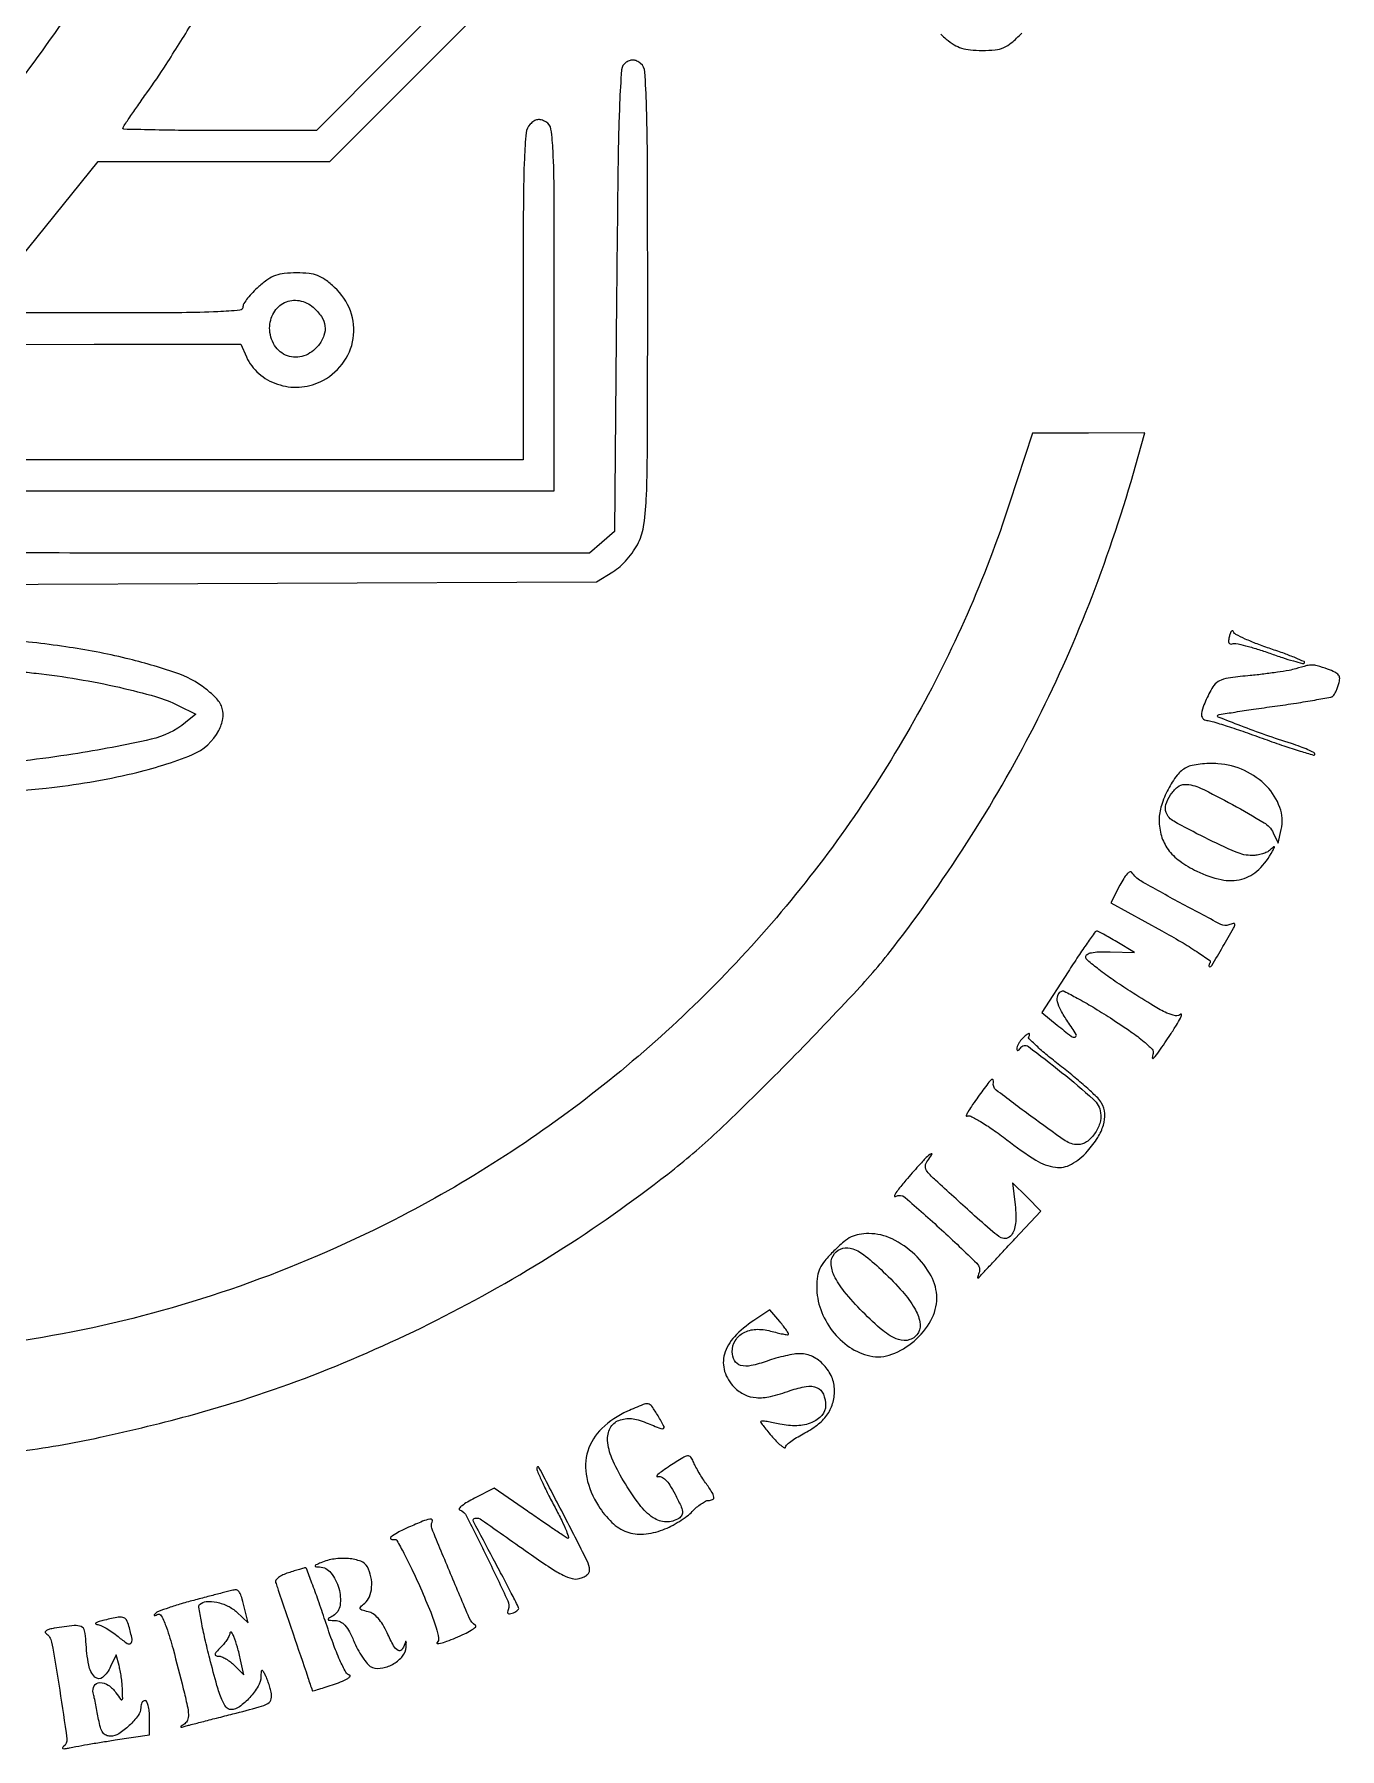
# Model space of a CAD drawing. Extents: x 252 to 1026, y 118 to 897.
# Drawn here: x 684.1 to 977.6, y 121.2 to 506.6 of the extents above; entities that cross this region are included whole.
import ezdxf

# ---------------------------------------------------------------- set-up
doc = ezdxf.new("R2010")
doc.units = 0
doc.header["$MEASUREMENT"] = 0

msp = doc.modelspace()

# ---------------------------------------------------------------- linework, layer by layer
for points in [[(697.490808, 520.108801, -0.032573), (667.167105, 479, -0.0122)], [(781.477936, 519), (764.5, 502), (747.522064, 485), (725.761032, 485, -0.002083), (717.416783, 485.034767, -0.003474), (710.392303, 485.142114, -0.000486), (704.193104, 485.285964, -0.407151), (704, 485.483793, -0.148026), (704.102539, 485.82256, -0.001348), (705.588933, 488.039982, -0.004447), (707.335802, 490.58178, -0.002841), (709.409135, 493.506344, 0.013036), (713.712133, 499.84609, 0.004583), (719.564561, 509.158624, 0.004566)], [(664.5, 436.906877), (697.505889, 436.953438), (730.511777, 437), (731.802242, 434.084638, 0.110595), (734.548634, 430.372851, 0.097277), (738.73859, 427.976371, 0.09465), (743.626976, 427.303121, 0.098111), (748.352447, 428.497006, 0.118338), (753.325781, 432.507627, 0.126693), (755.780912, 438.242068, 0.127096), (755.157352, 444.434774, 0.119511), (751.613215, 449.715651, 0.026019), (749.499318, 451.459589, 0.067991), (747.776546, 452.405203, 0.066978), (745.847961, 452.861778, 0.024681), (743.049481, 453, 0.024861), (740.295582, 452.862985, 0.062609), (738.34117, 452.41674, 0.064751), (736.596676, 451.511078, 0.028097), (734.534796, 449.896408, 0.020576), (733.181448, 448.605783, 0.025538), (732.038346, 447.294301, 0.025262), (731.211149, 446.124097, 0.14215), (731, 445.396408, -0.387455), (730.275675, 444.602007, -0.011434), (725.375362, 444.261629, -0.010114), (717.28258, 444.049117, -0.001506), (700.979254, 444), (670.958507, 444), (684.704193, 461), (698.44988, 478), (724.485972, 478), (750.522064, 478), (767.5, 495), (784.477936, 512)], [(887.927318, 506.661546, 0.024594), (889.130173, 505.54392, 0.038892), (890.876855, 504.292298, 0.05968), (892.570713, 503.5261, 0.052773), (894.545701, 503.125484, 0.023675), (897.194372, 503, 0.024257), (900.149662, 503.143458, 0.078503), (902.045773, 503.635084, 0.073956), (903.758418, 504.704112, 0.019936), (906.117647, 506.882353, 0.020083)], [(667, 382.948947), (738.75, 383.224473), (810.5, 383.5), (814.179048, 385.787709, 0.043753), (815.796181, 387.001211, 0.030091), (817.408039, 388.632445, 0.029665), (818.842921, 390.481466, 0.037467), (819.929048, 392.353433, 0.079654), (821.162047, 396.457296, 0.023877), (821.718915, 402.98129, 0.008709), (821.957917, 414.937432, 0.000642), (822, 447.69328, 0.000771), (821.954273, 477.343007, 0.006787), (821.73581, 490.456983, 0.008438), (821.371052, 498.194538, 0.20638), (820.416177, 500.069567, 0.053052), (819.584347, 500.622581, 0.100256), (818.813583, 500.844944, 0.103017), (818.031346, 500.747222, 0.058306), (817.166177, 500.333482, 0.236901), (816.133987, 498.623261, 0.00929), (815.686883, 491.081534, 0.007051), (815.34098, 478.047505, 0.000714), (815, 447.054342), (814.5, 394.825743), (811.694236, 392.412871), (808.888473, 390), (711.244236, 390, -0.000788), (672.871878, 390.060469, -0.00147)], [(629.891214, 404), (715.445607, 404), (801, 404), (801, 444.964816, 0.000758), (800.96048, 471.050517, 0.010727), (800.731913, 480.384512, 0.025506), (800.256033, 485.278285, 0.237168), (799.069446, 486.962834, 0.051869), (798.05832, 487.375806, 0.109468), (797.217229, 487.431431, 0.108469), (796.426374, 487.126393, 0.050338), (795.569446, 486.426589, 0.174296), (794.662988, 484.502516, 0.013602), (794.27125, 478.745971, 0.009026), (794.048773, 468.943871, 0.00116), (794, 447.928571), (794, 411), (715.877776, 411), (637.755552, 411)], [(680.096059, 187.960422, 0.020532), (698.909343, 191.22128, 0.013724), (720.139946, 196.419628, 0.026954), (748.287077, 205.793186, 0.024352), (776.259245, 218.421156, 0.024131), (803.134325, 233.844681, 0.025193), (828, 251.582735, 0.023414), (838.876871, 261.061582, 0.007393), (854.225268, 276.197593, 0.007331), (869.0784, 291.734068, 0.024656), (878.127124, 302.5, 0.022351), (895.871528, 328.163266, 0.024956), (910.561443, 354.403469, 0.024926), (922.578423, 382.005967, 0.02219), (932.316531, 411.75), (933.780972, 417), (921.140486, 416.977857), (908.5, 416.955713), (903.374776, 401.227857, -0.049656), (881.85506, 352.285121, -0.048207), (850.928525, 308.019002, -0.048031), (811.976493, 270.350476, -0.048532), (766.681539, 240.954036, -0.032719), (732.564954, 225.99313, -0.034088), (697.247483, 215.848782, -0.033926), (660.721271, 210.56254, -0.031772)], [(660.111802, 334.970756, 0.01238), (686.780434, 337.178927, 0.030063), (706.244541, 340.469546, 0.039535), (719.620152, 344.70423, 0.178847), (725.567244, 350.130036, 0.070731), (726.487093, 352.763674, 0.126336), (726.358265, 355.039656, 0.108952), (725.107916, 357.198679, 0.044333), (722.587235, 359.50126, 0.08035), (715.897007, 363.080476, 0.024055), (704.757673, 366.317317, 0.022325), (691.143099, 368.936318, 0.017516), (676.19841, 370.592571)], [(680.423054, 363.418294, 0.000479), (684.5, 362.965842, -0.01423), (693.870393, 361.664204, -0.013909), (703.223624, 359.823633, -0.014048), (711.354159, 357.745721, -0.047443), (716.454913, 355.748983), (720.409826, 353.750275), (718.10552, 351.884361, -0.115697), (710.344792, 348.132736, -0.0163), (692.764032, 344.800409, -0.017486), (670.957392, 342.176404, -0.012779)]]:
    msp.add_lwpolyline(points, format="xyb")
for points in [[(746.80232, 445.25, -0.065876), (748.634452, 443.187364, -0.11615), (749.44036, 441.068549, -0.122397), (749.196842, 438.89134, -0.078045), (747.944937, 436.657128, -0.141762), (744.703649, 434.330235, -0.173361), (740.994919, 434.338856, -0.170903), (738.094693, 436.704225, -0.137887), (737, 440.598284, -0.130066), (737.909388, 444.035003, -0.153783), (740.363407, 446.313191, -0.156199), (743.648608, 446.75335, -0.13487)], [(952.788448, 371.299027, 0.029837), (952.602299, 370.362073, 0.127192), (952.668109, 369.80003, 0.265948), (952.956908, 369.565844, 0.132745), (953.440594, 369.615577, -0.144118), (954.248472, 369.680461, -0.010669), (956.431021, 369.175275, -0.014124), (959.045951, 368.4317, -0.010226), (961.915692, 367.462376, 0.007372), (964.733119, 366.49277, 0.011587), (967.183257, 365.752178, 0.005742), (969.24489, 365.20622, 0.264093), (969.651706, 365.318372, 0.525854), (969.601743, 365.588592, 0.006122), (967.637133, 366.436608, 0.01175), (965.161139, 367.401922, 0.006691), (962.12637, 368.457915, -0.010845), (959.032914, 369.563224, -0.015805), (956.362152, 370.681296, -0.011259), (954.230124, 371.712737, -0.196455), (953.738211, 372.285368, 0.197081), (953.53972, 372.515867, 0.329999), (953.299298, 372.475389, 0.100429), (953.030777, 372.053047, 0.027596)], [(967.743303, 363.998739, -0.029295), (966.209814, 363.63375, -0.006742), (963.584399, 363.205727, -0.006944), (960.541525, 362.794786, -0.006729), (957.456441, 362.46375, 0.008558), (953.051091, 361.97474, 0.058081), (950.928327, 361.446935, 0.111819), (949.629223, 360.591258, 0.07397), (948.589824, 359.129058, 0.014719), (947.053804, 355.873621, 0.072162), (946.517902, 353.917103, 0.19691), (946.809622, 352.84459, 0.222283), (947.750624, 352.355978, -0.063812), (948.902011, 352.15961, -0.003763), (952.290808, 351.096832, -0.005631), (956.313239, 349.751828, -0.004117), (960.75, 348.171465, 0.005262), (965.063652, 346.646073, 0.009054), (968.69127, 345.478989, 0.003506), (971.732021, 344.584347, 0.504522), (971.986237, 344.779773, 0.275298), (971.766486, 345.133107, 0.012655), (970.438372, 345.777621, 0.018024), (968.744061, 346.474974, 0.011622), (966.736237, 347.165319, -0.007125), (960.96484, 349.091823, -0.00766), (955.389062, 351.138158, -0.002098), (950.275297, 353.129, -0.540067), (950.192747, 353.52608, -0.157265), (950.502445, 353.684733, -0.000743), (954.094763, 354.264328, -0.003345), (958.200588, 354.892375, -0.002097), (963.011748, 355.574806, 0.003786), (967.844074, 356.276896, 0.005802), (972.018873, 356.965437, 0.002269), (975.578734, 357.611747, 0.144462), (976.137605, 357.896391, 0.075504), (976.425098, 358.265249, 0.01853), (976.777416, 358.951541, 0.018555), (977.126513, 359.776949, 0.017583), (977.420324, 360.640769, 0.069671), (977.597663, 361.786418, 0.170945), (977.329906, 362.583284, 0.118112), (976.53067, 363.220246, 0.025586), (974.883496, 363.890769, 0.009677), (972.548726, 364.654331, 0.070517), (971.387606, 364.836856, 0.068207), (970.206801, 364.693178, 0.008738)], [(943.175376, 341.801909, 0.110455), (941.040112, 340.047745, 0.04536), (938.998427, 336.879149, 0.044885), (937.495652, 333.2442, 0.075723), (937, 329.990178, 0.070839), (937.511431, 326.398488, 0.088051), (939.00247, 323.377882, 0.077683), (941.612881, 320.787433, 0.042899), (945.47451, 318.468669, 0.061674), (950.93981, 316.58553, 0.117735), (955.556928, 316.704489, 0.127439), (959.380509, 318.861663, 0.079169), (962.497938, 323, 0.006363), (962.923275, 323.827314, 0.424906), (962.875072, 323.962963, 0.296805), (962.701157, 323.936454, 0.004966), (961.946704, 323.25, -0.076241), (961.239354, 322.770231, -0.03579), (960.207109, 322.367188, -0.034403), (959.042303, 322.092095, -0.040808), (957.915795, 322, -0.102298), (954.30893, 322.745753, -0.013801), (947.258579, 326.025153, -0.010694), (940.279446, 329.697331, -0.176458), (938.58025, 331.651468, -0.166661), (938.515536, 333.442301, -0.072686), (939.540269, 335.623021, -0.073183), (941.134511, 337.40265, -0.176798), (942.773053, 337.990028, -0.111146), (946.273541, 337.1809, -0.012789), (953.506221, 333.469399, -0.011306), (960.600291, 329.38585, -0.144357), (962.64659, 327.140933), (963.793179, 324.781866), (964.46575, 327.84406, 0.142683), (964.129483, 332.836909, 0.104337), (961.168232, 337.574664, 0.093621), (956.200459, 341.102883, 0.090066), (950.219632, 342.637732, 0.024877), (948.242139, 342.680877, 0.022547), (946.203534, 342.531762, 0.023185), (944.391194, 342.230984, 0.06431)], [(928.171231, 315.335641), (926.147473, 311.368747), (937.57361, 305.088677, -0.007638), (941.914703, 302.615632, -0.01276), (945.479145, 300.387739, -0.006389), (948.327734, 298.451772, -0.397869), (948.440857, 297.904304, 0.036549), (948.259931, 297.557211, 0.078491), (948.185237, 297.265639, 0.150701), (948.224382, 297.077401, 0.273159), (948.355488, 297, 0.263938), (948.823865, 297.265759, 0.001702), (951.343516, 301.515505, 0.002789), (953.751383, 305.661152, 0.130894), (954, 306.594568, 0.389637), (953.910297, 306.692204, 0.052924), (953.607091, 306.6858, 0.038771), (953.175526, 306.596353, 0.021137), (952.662439, 306.42396, -0.215178), (950.843103, 306.528659, -0.003577), (941.693639, 311.391623, -0.005144), (932.872844, 316.279098, -0.125899), (930.872703, 318.205971, 0.38235), (930.451139, 318.330314, 0.093299), (929.812934, 317.865346, 0.049341), (929.020478, 316.836863, 0.021541)], [(916.523644, 295.866414), (910.651602, 286.732827), (914.075801, 283.893315, 0.006948), (917.220842, 281.358215, 0.24649), (918.116254, 281.194179, 0.489879), (918.330452, 281.767408, 0.0107), (916.469863, 284.639547, -0.022383), (914.869002, 287.242004, -0.071696), (914.146527, 289.14085, -0.130567), (914.200096, 290.505141, -0.181534), (914.940894, 291.46347, -0.261562), (915.63197, 291.492453, -0.006258), (918.586863, 289.945596, -0.012112), (922.073173, 287.954088, -0.007733), (926.031448, 285.479658, -0.007343), (930.661437, 282.387372, -0.023274), (933.626867, 280.132722, -0.029405), (935.428496, 278.43607, -0.28837), (935.621938, 277.457171, 0.096319), (935.459019, 276.532288, 0.678963), (935.750137, 276.422651, 0.034276), (937.000286, 278.00218, 0.003968), (939.526293, 281.75, 0.007412), (940.894048, 283.882492, 0.01956), (941.789614, 285.459928, 0.06438), (942.057531, 286.196957, 0.713451), (941.881771, 286.305074, -0.221124), (940.675487, 285.993628, -0.061148), (938.760378, 286.595958, -0.030219), (935.760684, 288.185511, -0.005602), (930.463897, 291.498281, -0.008683), (926.645463, 294.041013, -0.013192), (923.426895, 296.39377, -0.007795), (920.852206, 298.447019, -0.224146), (920.5, 299.193206, -0.25842), (920.826373, 299.782511, -0.088014), (921.765621, 300.16166, -0.046075), (923.398087, 300.351894, -0.013002), (925.962265, 300.346561), (931.42453, 300.193122), (927.462265, 302.591438, 0.005654), (925.904093, 303.510671, 0.008116), (924.501719, 304.286753, 0.004814), (923.310605, 304.906248, 0.115684), (922.947843, 304.994877, 0.244459), (922.613786, 304.825088, 0.001951), (920.832969, 302.315504, 0.006441), (918.814499, 299.367392, 0.004026)], [(906.2, 280.8, 0.039453), (905.741929, 280.263313, 0.035771), (905.356998, 279.644063, 0.037648), (905.093906, 279.037719, 0.087398), (905.015313, 278.55, 0.100827), (905.082744, 278.242034, 0.356163), (905.25066, 278.156748, 0.164389), (905.500796, 278.30676, 0.034692), (905.807276, 278.722407, -0.435597), (907.586578, 279.052013, -0.010189), (915.077474, 273.252286, -0.013077), (922.231992, 267.160235, -0.17613), (923.827127, 264.173968, -0.11044), (923.640753, 261.791685, -0.080222), (922.46067, 259.398811, -0.084911), (920.671896, 257.618187, -0.155064), (918.726947, 257.003688, -0.1513), (915.900464, 257.884153, -0.008083), (908.147448, 263.401179, -0.005628), (900.343009, 269.283664, -0.296487), (899.75, 270.975172, 0.189395), (899.669293, 271.568983, 0.4926), (899.307133, 271.622213, 0.040259), (898.220468, 270.385331, 0.004391), (895.981592, 267.324837, 0.008589), (894.771007, 265.576505, 0.020855), (893.955201, 264.236106, 0.050417), (893.639489, 263.498213, 0.694429), (893.797956, 263.37513, -0.261156), (894.627188, 263.410537, -0.016762), (896.829648, 262.202322, -0.020019), (899.567861, 260.42666, -0.011016), (902.777181, 258.050293, 0.024448), (909.270866, 253.50679, 0.106064), (913.661462, 251.90267, 0.164509), (917.268394, 252.585693, 0.084455), (920.881959, 255.51834, 0.03821), (923.182417, 258.581477, 0.070496), (924.469903, 261.411095, 0.089408), (924.749695, 263.993909, 0.108263), (924.063306, 266.327047, 0.073072), (923.175575, 267.50042, 0.009909), (920.929447, 269.624195, 0.011241), (918.143675, 272.043499, 0.009266), (915.06898, 274.5, -0.008132), (912.108449, 276.854307, -0.013247), (909.683737, 278.957812, -0.006884), (907.762226, 280.765346, -0.34206), (907.692436, 281.25, 0.093125), (907.879808, 281.796249, 0.549023), (907.693631, 281.956706, 0.103731), (907.103309, 281.634538, 0.019778)], [(882.908271, 252.25, 0.005173), (880.052487, 248.998143, 0.015728), (878.205537, 246.708761, 0.045236), (877.482966, 245.548464, 0.746596), (877.692385, 245.351515, -0.320748), (879.873073, 245.148459, -0.007406), (888.04561, 237.857914, -0.00758), (895.986563, 230.334696, -0.297824), (896.487135, 228.078486, 0.006609), (896.146386, 227.137331, 0.484619), (896.223304, 227.016898, 0.232235), (896.422719, 227.091162, 0.003685), (897.270315, 228, -0.001325), (898.115659, 228.915048, -0.000163), (899.967003, 230.907122, -0.000193), (902.167814, 233.271847, -0.000159), (904.51492, 235.790202), (910.381134, 242.080405), (907.213008, 245.24853), (904.044883, 248.416655), (904.605612, 243.458328, -0.019625), (904.778215, 241.109867, -0.038985), (904.696534, 239.246771, -0.049996), (904.365651, 237.778501, -0.081124), (903.772443, 236.648602, -0.166693), (902.698401, 235.921512, -0.194797), (901.483503, 236.068033, -0.053479), (899.5691, 237.410768, -0.004258), (894.939272, 241.529363, -0.001018), (886.71147, 249.005627, -0.033451), (884.855791, 250.941288, -0.191038), (884.450428, 252.16492, -0.160122), (884.954748, 253.445475, 0.03005), (885.91133, 254.750197, 0.789024), (885.735378, 254.934042, 0.065297), (884.637632, 254.083654, 0.012575)], [(863.882353, 233.117647, 0.020237), (861.823903, 230.885466, 0.063855), (860.715811, 229.182756, 0.075634), (860.173716, 227.420371, 0.036873), (860, 225.067987, 0.086598), (860.899671, 219.912429, 0.07778), (863.506055, 215.150285, 0.079245), (867.387888, 211.485744, 0.095854), (871.980207, 209.504347, 0.145154), (876.881085, 209.858272, 0.088451), (881.906987, 212.849328, 0.08652), (885.683265, 217.472472, 0.128781), (887, 222.5, 0.125446), (885.730231, 227.481384, 0.078142), (882.037974, 232.286808, 0.076972), (876.97878, 235.79307, 0.113586), (871.73447, 237, 0.04086), (869.513131, 236.818169, 0.074094), (867.781344, 236.26101, 0.06123), (866.079249, 235.142216, 0.020402)], [(874.979113, 228.438512, -0.020821), (879.303613, 223.955325, -0.050083), (882.001875, 220.22068, -0.075006), (883.207342, 217.165834, -0.181328), (882.89126, 214.796818, -0.188735), (880.973346, 213.160557, -0.172959), (878.368888, 213.184764, -0.086202), (874.880174, 215.199919, -0.025483), (870.335679, 219.405925, -0.020087), (866.200581, 223.999337, -0.060869), (863.930606, 227.531604, -0.105062), (863.251626, 230.303285, -0.182901), (864.010777, 232.512986, -0.156085), (865.87397, 233.703032, -0.154821), (868.0887, 233.595589, -0.080814), (870.961293, 231.962446, -0.020889)], [(845.833538, 217.466368, 0.061083), (841.50436, 213.822586, 0.116855), (839.273209, 209.893819, 0.147284), (839.306747, 206.011343, 0.121669), (841.454545, 202.454545, 0.082836), (843.772842, 200.799131, 0.099052), (846.363791, 200.117236, 0.073312), (849.608808, 200.398547, 0.027116), (854.021047, 201.701071, -0.043792), (857.639129, 202.639358, -0.142462), (860.074574, 202.353586, -0.198897), (861.495715, 200.912137, -0.096709), (862, 198.329281, -0.18245), (861.1661, 196.120065, -0.116495), (858.900858, 194.513154, -0.088668), (855.557211, 193.806862, -0.063163), (851.737786, 194.170251, 0.00777), (850.183464, 194.494197, 0.011936), (848.827728, 194.721431, 0.006444), (847.694591, 194.868777, 0.229354), (847.450669, 194.784002, 0.362768), (847.430991, 194.564459, 0.007824), (848.106092, 193.623333, 0.014196), (848.984667, 192.505917, 0.00863), (850.082645, 191.233535, 0.014246), (851.203447, 190.048865, 0.030869), (852.143027, 189.219981, 0.054852), (852.782766, 188.826367, 0.550457), (853, 188.9639, -0.207735), (853.216668, 189.462896, -0.024907), (854.155589, 190.256475, -0.026316), (855.427084, 191.125006, -0.018731), (856.933918, 191.966288, 0.043757), (860.117791, 193.958883, 0.075019), (862.303596, 196.193409, 0.084559), (863.566319, 198.768528, 0.07192), (864, 201.767961, 0.101966), (863.384513, 204.754673, 0.086603), (861.618893, 207.454081, 0.088867), (859.092304, 209.3412, 0.116138), (856.295455, 210.004946, 0.040542), (854.905444, 209.894528, 0.01472), (852.961638, 209.521201, 0.014485), (850.848786, 208.985849, 0.016752), (848.871824, 208.351209, -0.032879), (845.254694, 207.317377, -0.118726), (842.875897, 207.373735, -0.205051), (841.513796, 208.440786, -0.126105), (841, 210.445562, -0.134824), (841.682074, 212.929078, -0.135873), (843.535515, 214.707129, -0.114073), (846.330904, 215.472912, -0.07756), (849.620752, 215.09427, 0.00771), (851.083392, 214.714588, 0.011945), (852.358003, 214.436682, 0.006296), (853.425446, 214.244433, 0.242333), (853.649518, 214.316184, 0.346578), (853.673308, 214.516596, 0.010312), (853.1866, 215.276404, 0.016408), (852.532502, 216.186543, 0.010062), (851.705746, 217.217137), (849.5, 219.856115)], [(817.442017, 197.051919, 0.085488), (811.692303, 193.20669, 0.128841), (808.535227, 188.109091, 0.129649), (808.294175, 182.142665, 0.087143), (810.909946, 175.803053, 0.058767), (813.952457, 172.060392, 0.104342), (817.299507, 169.948452, 0.109989), (821.086764, 169.430715, 0.07051), (825.431226, 170.420585, 0.027448), (827.235391, 171.225608, 0.020581), (829.128063, 172.298576, 0.02095), (830.830087, 173.45995, 0.044012), (832.023642, 174.525166, -0.025994), (833.011085, 175.472423, -0.029235), (834.055084, 176.273017, -0.030411), (835.01174, 176.839912, -0.119094), (835.674314, 177, 0.112782), (836.606813, 177.213048, 0.333431), (836.890968, 177.761682, 0.102433), (836.48084, 178.819268, 0.011171), (835.006559, 180.990789, -0.013081), (834.187875, 182.206625, -0.010746), (833.376452, 183.545168, -0.010895), (832.683931, 184.807754, -0.0281), (832.256559, 185.755294, 0.079716), (831.663431, 186.775481, 0.274194), (830.972498, 187.027568, 0.092755), (829.866123, 186.597972, 0.006261), (827, 184.769459, 0.007985), (825.375651, 183.666823, 0.023381), (824.306085, 182.838285, 0.113439), (824.031641, 182.468938, 0.644384), (824.148376, 182.338942, -0.173342), (825.044289, 182.305304, -0.099525), (825.959551, 181.706701, -0.058247), (826.961845, 180.459207, -0.018777), (828.148376, 178.400883, -0.010228), (829.418576, 175.868554, -0.072239), (829.824777, 174.55653, -0.168279), (829.670498, 173.696101, -0.123763), (829, 172.986577, -0.149644), (826.126612, 172.190377, -0.143452), (823.24531, 173.118842, -0.083181), (820.151189, 176.075437, -0.025774), (816.553814, 181.441172, -0.032554), (813.962606, 186.492349, -0.083932), (812.985571, 190.460269, -0.141408), (813.577587, 193.279365, -0.181847), (815.547832, 195.018186, -0.053961), (816.934861, 195.380494, -0.058364), (818.330368, 195.423895, -0.050341), (819.86186, 195.135545, -0.027277), (821.669956, 194.493435, 0.003861), (824.921734, 193.164155, 0.227272), (825.542979, 193.205601, 0.410811), (825.672904, 193.661466, 0.007907), (824.340929, 196, 0.018244), (822.948214, 198.172595, 0.206083), (822.099703, 198.701956, 0.136749), (820.964394, 198.564483, 0.006645)], [(797.051639, 184.326784, 0.114066), (797.193688, 183.55995, 0.005753), (798.242473, 181.222858, 0.008976), (799.58121, 178.460467, 0.006359), (801.178057, 175.407722, -0.009078), (802.683465, 172.491287, -0.019684), (803.709318, 170.18788, -0.031168), (804.193301, 168.714165, -0.67115), (803.928057, 168.515193, -0.013524), (803.020931, 169.091084, -0.00113), (800.716367, 170.650719, -0.001505), (797.976623, 172.525989, -0.001161), (795, 174.586792), (787.5, 179.805073), (783.076504, 177.543702, 0.015705), (781.451799, 176.647688, 0.032884), (780.261992, 175.831703, 0.054394), (779.62212, 175.204293, 0.514887), (779.706903, 174.891165, -0.188895), (781.290174, 173.477711, -0.00408), (785.985489, 164.011665, -0.003885), (790.54518, 154.438948, -0.203534), (790.615506, 152.440408, 0.065439), (790.486397, 151.902861, 0.249813), (790.611485, 151.5938, 0.217366), (790.95827, 151.49837, 0.051764), (791.550928, 151.657916, 0.027806), (792.105783, 151.907036, 0.037439), (792.574335, 152.195888, 0.041242), (792.906935, 152.481611, 0.197154), (793, 152.708459, 0.118244), (792.912817, 153.071961, 0.000691), (791.322631, 156.185692, 0.002858), (789.478661, 159.733945, 0.001808), (787.289808, 163.85147, -0.002906), (782.823581, 172.297736, -0.528745), (783.223336, 173.043314, -0.181246), (784.623662, 172.681693, -0.001045), (795.871093, 164.763456, 0.00821), (800.155371, 161.838217, 0.030743), (802.980278, 160.216305, 0.05089), (805.030108, 159.44934, 0.126226), (806.621093, 159.441036, 0.046504), (807.527481, 159.760483, 0.058575), (808.286027, 160.224306, 0.070341), (808.794063, 160.754009, 0.168055), (808.948361, 161.269052, 0.107001), (808.381371, 163.443089, 0.002005), (802.99699, 173.982375, 0.001783), (797.5545, 184.439095, 0.765799)], [(768.25, 170.970369, 0.01671), (765.757149, 169.761458, 0.054123), (764.234264, 168.734967, 0.541505), (764.284225, 168.330934, 0.175174), (765.028327, 168.25, -0.333714), (765.587759, 168.009709, -0.006686), (767.180373, 165.145985, -0.013022), (768.975518, 161.595531, -0.008024), (770.910404, 157.332077, -0.005991), (773.209126, 151.864687, -0.022992), (774.439812, 148.386093, -0.033278), (774.973065, 146.083118, -0.241118), (774.634684, 145.034684, 0.644491), (774.714986, 144.821077, 0.079713), (775.394804, 144.884392, 0.025632), (776.844091, 145.337811, 0.009851), (778.80839, 146.109114, 0.014336), (780.783339, 146.997087, 0.027378), (782.304624, 147.839958, 0.033076), (783.278341, 148.545177, 0.494847), (783.263451, 148.906507, -0.139177), (781.89323, 150.588374, -0.002958), (777.679101, 160.523897, -0.002011), (773.462275, 170.747281, -0.239625), (773.577143, 172.12482, 0.324203), (773.539019, 172.64295, 0.277765), (773.010365, 172.823117, 0.044636), (771.396963, 172.31939, 0.006571)], [(748.5, 163, 0.007024), (747.412167, 162.514328, 0.20745), (747.21537, 162.293423, 0.478806), (747.318764, 162.133683, 0.015442), (748.193296, 162.070285, -0.218844), (750.787091, 160.744955, -0.099388), (752.55013, 157.268998, -0.101246), (752.817149, 153.431556, -0.231785), (751.25, 151.080099, 0.009185), (750.221808, 150.45566, 0.373372), (750.151917, 150.223111, 0.283979), (750.382365, 150.067246, 0.006902), (751.722202, 150.030409, -0.113975), (752.906866, 149.739681, -0.09678), (753.926207, 148.947614, -0.06003), (754.92158, 147.484342, -0.017794), (756.081245, 145.032779, 0.025238), (757.037016, 143.087672, 0.029421), (758.14113, 141.34988, 0.030508), (759.231662, 140.017286, 0.129882), (760.092949, 139.470499, 0.127316), (762.423796, 139.344367, 0.085116), (764.928403, 140.313022, 0.087974), (766.895326, 142.018585, 0.152912), (767.684645, 144.009367, 0.008646), (767.738525, 144.958465, 0.113238), (767.673726, 145.302632, 0.66203), (767.554305, 145.301392, 0.02709), (767.361321, 144.75, -0.091129), (766.682566, 143.394572, -0.389199), (765.869086, 143.244477, -0.130111), (764.854607, 144.328729, -0.016535), (763.421187, 147.219515, 0.028393), (762.43583, 149.09372, 0.048424), (761.383718, 150.513989, 0.0597), (760.274762, 151.481119, 0.093249), (759.117272, 151.986916, -0.014269), (757.727047, 152.348642, -0.232107), (757.380438, 152.664634, -0.30025), (757.466822, 153.074063, -0.021694), (758.367272, 153.889846, 0.124659), (759.448066, 155.372077, 0.077414), (759.936244, 157.481, 0.070502), (759.775741, 159.844144, 0.070821), (758.964816, 162.065741, 0.185739), (757.509491, 163.321976, 0.064031), (754.748066, 163.930581, 0.057991), (751.497744, 163.843415, 0.065894)], [(741.203626, 160.739952, 0.032048), (739.970935, 160.256067, 0.050696), (738.997761, 159.673455, 0.067002), (738.397535, 159.086112, 0.262385), (738.323247, 158.59204, -0.00917), (738.726454, 157.472263, -0.000054), (742.27413, 147.018703, -0.000144), (745.596688, 137.215722, -0.00296), (746.580418, 134.252916, 0.402404), (746.706701, 134.185397, 0.002428), (748.08234, 134.579514, 0.007798), (749.688247, 135.075356, 0.004677), (751.580418, 135.711709, 0.014453), (753.368617, 136.390275, 0.037067), (754.6044, 137.01132, 0.108648), (755.079524, 137.459508, 0.533844), (754.966476, 137.740428, -0.223075), (754.121516, 138.378057, -0.015942), (752.798529, 141.092578, -0.01752), (751.254632, 144.885376, -0.007702), (749.466476, 150.00323, 0.003706), (747.909683, 154.575945, 0.006111), (746.518277, 158.414183, 0.001518), (745.264448, 161.714845, 0.351218), (745, 161.869507, 0.033744), (744.668168, 161.797469, 0.001989), (743.678565, 161.507306, 0.002996), (742.502716, 161.149767, 0.002203)], [(720.320862, 154.654317, 0.007368), (717.127868, 153.762792, 0.010297), (714.303218, 152.865423, 0.006989), (711.981819, 152.038562, 0.1208), (711.320862, 151.589675, 0.024669), (711.048945, 151.256454, 0.427588), (711.070684, 151.132057, 0.266109), (711.235592, 151.120577, 0.017376), (711.675305, 151.352528, -0.424325), (712.642364, 151.071888, -0.036408), (713.79111, 148.450205, -0.020296), (715.275189, 143.645813, -0.003726), (717.58726, 134.649721, -0.007121), (718.477064, 130.847245, -0.044077), (718.731983, 128.859219, -0.098648), (718.539584, 127.645599, -0.150723), (717.896763, 126.805389, 0.004395), (717.102576, 126.229595, 0.28646), (717.042714, 126.078278, 0.436299), (717.151311, 126.009171, 0.005894), (718, 126.242102, -0.00617), (718.992548, 126.513928, -0.000438), (721.768836, 127.234963, -0.000618), (725.081514, 128.087843, -0.000466), (728.723696, 129.017148, 0.0042), (734.655073, 130.577817, 0.063244), (736.623837, 131.391717, 0.212166), (737.351461, 132.380639, 0.112675), (737.338749, 133.930714, 0.015071), (737.044616, 135.024302, 0.011989), (736.663719, 136.185897, 0.012167), (736.258452, 137.245927, 0.029575), (735.895462, 138, 0.020726), (735.453262, 138.722525, 0.419748), (735.224754, 138.765362, 0.229707), (735.070074, 138.488638, 0.010918), (735.030409, 137.396023, -0.131497), (734.416669, 135.228627, -0.050693), (732.537626, 132.69821, -0.050596), (730.230713, 130.635147, -0.158443), (728.276697, 130, -0.23579), (727.210098, 130.532598, -0.063108), (726.242327, 132.228723, -0.030243), (725.148574, 135.401325, -0.005384), (723.529909, 141.467628, -0.006318), (722.455105, 145.910631, -0.009898), (721.655121, 149.759743, -0.004441), (721.075213, 153.016015, -0.242799), (721.259294, 153.592628, -0.18114), (722.757193, 154.274174, -0.06783), (725.097245, 154.117528, -0.061948), (727.60223, 153.270597, -0.076211), (729.63388, 151.875), (732.162775, 149.5), (731.443129, 152.5, 0.010059), (730.833255, 154.834339, 0.049295), (730.335495, 156.10195, 0.107847), (729.816107, 156.734406, 0.204268), (729.190983, 156.904317, 0.027112), (728.690189, 156.807065, 0.0006), (726.300355, 156.203911, 0.001361), (723.505123, 155.486767, 0.000919)], [(699.5, 150, 0.014465), (698.437442, 149.696644, 0.069992), (697.872774, 149.426115, 0.504825), (697.863659, 149.241198, 0.154835), (698.173275, 149.118315, -0.088398), (699.018703, 148.905206, -0.023694), (700.258813, 148.274267, -0.02324), (701.622526, 147.410729, -0.022139), (702.923275, 146.411106, 0.022637), (704.95903, 144.849849, 0.357089), (705.770906, 144.912468, 0.257583), (706.057655, 145.827565, 0.015324), (705.369714, 148.75, 0.066249), (704.789728, 150.144518, 0.211713), (703.992343, 150.722353, 0.104285), (702.632109, 150.72508, 0.010839)], [(688.575675, 148.266924, 0.0257), (687.519321, 148.054411, 0.067618), (686.804922, 147.764967, 0.185174), (686.553689, 147.457209, 0.337619), (686.654081, 147.166756, -0.204486), (687.980505, 145.144759, -0.005431), (689.790064, 134.364432, -0.004608), (691.40114, 123.425641, -0.276516), (690.650738, 121.663253, 0.136918), (690.435761, 121.391873, 0.474032), (690.526403, 121.220916, 0.088924), (691.049925, 121.21014, 0.016472), (692, 121.392606, -0.011063), (693.428211, 121.682951, -0.002102), (696.042187, 122.143053, -0.002243), (699.099582, 122.653852, -0.002059), (702.25, 123.152372), (710, 124.346038), (710, 128.173019, 0.024681), (709.927564, 129.639585, 0.039241), (709.70625, 130.875824, 0.046557), (709.386635, 131.755138, 0.290023), (709, 132, 0.152392), (708.618628, 131.881, 0.098208), (708.29375, 131.546023, 0.080979), (708.074578, 131.045452, 0.062856), (708, 130.454545, -0.158649), (707.409498, 128.640357, -0.04635), (705.445196, 126.409687, -0.046563), (703.082695, 124.564315, -0.143487), (701.156745, 124, -0.113118), (700.206696, 124.21772, -0.128586), (699.497771, 124.822543, -0.08223), (698.96782, 125.934878, -0.025319), (698.543016, 127.75, 0.002928), (698.243269, 129.3506, 0.002392), (697.904408, 131.059375, 0.002416), (697.577493, 132.628671, 0.006347), (697.323317, 133.75, -0.194418), (697.562617, 135.350191, -0.264131), (698.80265, 136.063216, -0.15224), (700.72481, 135.475375, -0.090454), (702.443296, 133.777494, 0.004925), (703.521705, 132.269676, 0.369415), (703.792563, 132.205584, 0.285939), (703.953816, 132.475569, 0.003728), (703.90032, 134.527494, 0.016292), (703.813396, 135.840555, 0.010983), (703.632614, 137.331683, 0.011071), (703.393846, 138.76778, 0.021514), (703.128957, 139.899512), (702.457274, 142.299023), (701.250076, 139.649512, -0.107706), (699.446033, 137.237144, -0.395632), (697.710542, 137.305507, -0.150444), (696.312324, 139.995784, -0.032135), (695.693255, 145.289674, 0.038894), (695.377025, 147.71013, 0.246561), (694.611158, 148.635924, 0.128084), (693.068576, 148.855506, 0.008439)], [(728.063386, 147.25, -0.099838), (727.9067, 146.635552, -0.029253), (727.43112, 145.779687, -0.028118), (726.770125, 144.857514, -0.026826), (726, 144, 0.01365), (725.020334, 142.965334, 0.122057), (724.729167, 142.416667, 0.380202), (724.888385, 142.112079, 0.090869), (725.5, 142, -0.098441), (726.220693, 141.85672, -0.033946), (727.176784, 141.382591, -0.032179), (728.186862, 140.702525, -0.032135), (729.101818, 139.898182), (731.203637, 137.796363), (730.472088, 141.148182, 0.014881), (729.75071, 144.037807, 0.025398), (728.956153, 146.394446, 0.078985), (728.387236, 147.357427, 0.684014)]]:
    msp.add_lwpolyline(points, format="xyb", close=True)

doc.saveas('drawing.dxf')
